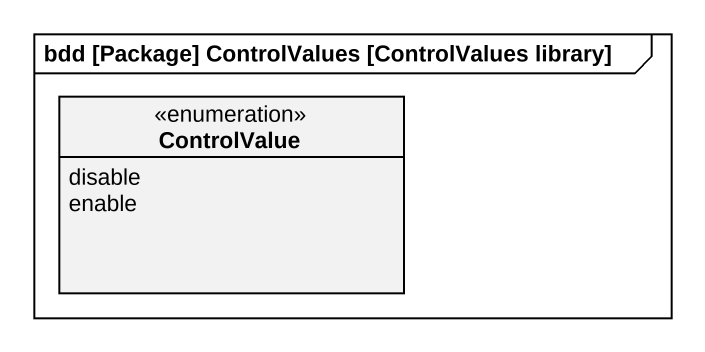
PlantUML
@startuml
mainframe bdd [Package] ControlValues [ControlValues library]
hide circle
hide empty members
enum ControlValue {
  disable
  enable
}
@enduml
